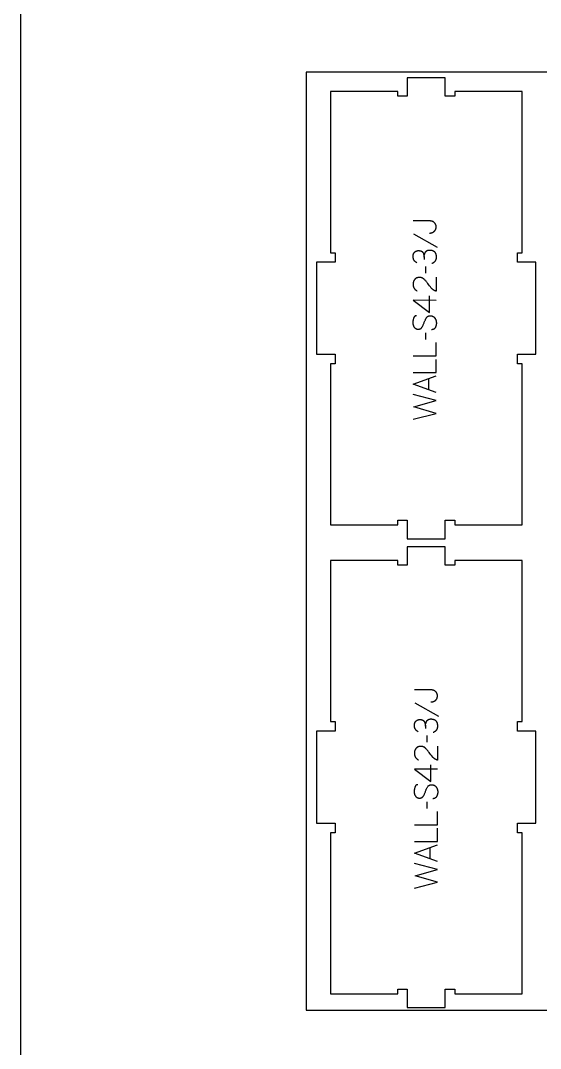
# Model space of a CAD drawing. Extents: x -13885 to -10701, y -19593 to -11999.
# Drawn here: x -13885 to -13208, y -15293 to -13956 of the extents above; entities that cross this region are included whole.
import ezdxf

# ---------------------------------------------------------------- set-up
doc = ezdxf.new("R2010")
doc.units = 0
for name, color, linetype in [('0_SHEET_SPRUCEPLY_2440X122', 1, 'CONTINUOUS'), ('1_ANYTOOL_1MMDEEP_LABELS_S', 2, 'CONTINUOUS'), ('4_ANYTOOL_CUTTHROUGH_OUTSI', 5, 'CONTINUOUS'), ('DONOTCUT', 18, 'CONTINUOUS')]:
    doc.layers.add(name, color=color, linetype=linetype)

msp = doc.modelspace()

# ---------------------------------------------------------------- linework, layer by layer
at = {"layer": '0_SHEET_SPRUCEPLY_2440X122'}
msp.add_lwpolyline([(-13513.1, -14023.3), (-13513.1, -15243.3), (-11073.1, -15243.3), (-11073.1, -14023.3)], close=True, dxfattribs=at)
at = {"layer": '1_ANYTOOL_1MMDEEP_LABELS_S'}
for points in [[(-13352.5, -14232.6), (-13352.3, -14232.6), (-13352.1, -14232.6), (-13351.9, -14232.6), (-13351.7, -14232.6), (-13351.5, -14232.6), (-13351.3, -14232.6), (-13351.1, -14232.5), (-13350.9, -14232.5), (-13350.7, -14232.5), (-13350.5, -14232.4), (-13350.3, -14232.4), (-13350.1, -14232.3), (-13349.9, -14232.3), (-13349.7, -14232.2), (-13349.5, -14232.2), (-13349.4, -14232.1), (-13349.2, -14232), (-13349, -14231.9), (-13348.8, -14231.9), (-13348.6, -14231.8), (-13348.4, -14231.7), (-13348.3, -14231.6), (-13348.1, -14231.5), (-13347.9, -14231.4), (-13347.7, -14231.3), (-13347.6, -14231.2), (-13347.4, -14231.1), (-13347.2, -14231), (-13347.1, -14230.8), (-13346.9, -14230.7), (-13346.7, -14230.6), (-13346.6, -14230.4), (-13346.4, -14230.3), (-13346.3, -14230.2), (-13346.1, -14230), (-13346, -14229.9), (-13345.8, -14229.7), (-13345.7, -14229.6), (-13345.6, -14229.4), (-13345.5, -14229.2), (-13345.3, -14229.1), (-13345.2, -14228.9), (-13345.1, -14228.8), (-13345, -14228.6), (-13344.9, -14228.4), (-13344.8, -14228.2), (-13344.7, -14228.1), (-13344.7, -14227.9), (-13344.6, -14227.7), (-13344.5, -14227.5), (-13344.4, -14227.3), (-13344.4, -14227.1), (-13344.3, -14226.9), (-13344.3, -14226.7), (-13344.2, -14226.5), (-13344.2, -14226.3), (-13344.1, -14226.1), (-13344.1, -14225.9), (-13344.1, -14225.7), (-13344.1, -14225.5), (-13344, -14225.3), (-13344, -14225.1), (-13344, -14224.9), (-13344, -14224.6), (-13344, -14224.4), (-13344, -14224.2), (-13344, -14224), (-13344.1, -14223.8), (-13344.1, -14223.6), (-13344.1, -14223.4), (-13344.1, -14223.2), (-13344.2, -14223), (-13344.2, -14222.8), (-13344.2, -14222.6), (-13344.3, -14222.4), (-13344.3, -14222.2), (-13344.4, -14222.1), (-13344.5, -14221.9), (-13344.5, -14221.7), (-13344.6, -14221.5), (-13344.7, -14221.4), (-13344.8, -14221.2), (-13344.8, -14221), (-13344.9, -14220.8), (-13345, -14220.7), (-13345.1, -14220.5), (-13345.2, -14220.4), (-13345.3, -14220.2), (-13345.5, -14220.1), (-13345.6, -14219.9), (-13345.7, -14219.8), (-13345.8, -14219.6), (-13346, -14219.5), (-13346.1, -14219.3), (-13346.2, -14219.2), (-13346.4, -14219.1), (-13346.5, -14218.9), (-13346.7, -14218.8), (-13346.8, -14218.7), (-13347, -14218.6), (-13347.1, -14218.4), (-13347.3, -14218.3), (-13347.5, -14218.2), (-13347.6, -14218.1), (-13347.8, -14218), (-13347.9, -14217.9), (-13348.1, -14217.8), (-13348.3, -14217.8), (-13348.5, -14217.7), (-13348.6, -14217.6), (-13348.8, -14217.5), (-13349, -14217.5), (-13349.2, -14217.4), (-13349.4, -14217.3), (-13349.5, -14217.3), (-13349.7, -14217.2), (-13349.9, -14217.2), (-13350.1, -14217.1), (-13350.3, -14217.1), (-13350.5, -14217.1), (-13350.7, -14217), (-13350.9, -14217), (-13351.1, -14217), (-13351.3, -14216.9), (-13351.5, -14216.9), (-13351.7, -14216.9), (-13351.9, -14216.9), (-13352.1, -14216.9), (-13374, -14216.9)], [(-13373.5, -14233.7), (-13342.8, -14250.9)], [(-13369.1, -14271.3), (-13369.4, -14271.1), (-13369.7, -14270.9), (-13370, -14270.8), (-13370.2, -14270.6), (-13370.5, -14270.4), (-13370.8, -14270.2), (-13371, -14270), (-13371.1, -14269.9), (-13371.2, -14269.8), (-13371.4, -14269.7), (-13371.5, -14269.6), (-13371.6, -14269.5), (-13371.7, -14269.4), (-13371.8, -14269.3), (-13371.9, -14269.2), (-13372, -14269.1), (-13372.1, -14268.9), (-13372.2, -14268.8), (-13372.3, -14268.7), (-13372.4, -14268.6), (-13372.5, -14268.5), (-13372.5, -14268.3), (-13372.6, -14268.2), (-13372.7, -14268.1), (-13372.8, -14268), (-13372.9, -14267.8), (-13372.9, -14267.7), (-13373, -14267.6), (-13373.1, -14267.4), (-13373.1, -14267.3), (-13373.2, -14267.2), (-13373.3, -14267), (-13373.3, -14266.9), (-13373.4, -14266.8), (-13373.4, -14266.6), (-13373.5, -14266.5), (-13373.5, -14266.3), (-13373.6, -14266.2), (-13373.6, -14266), (-13373.7, -14265.7), (-13373.8, -14265.4), (-13373.8, -14265.1), (-13373.9, -14264.8), (-13373.9, -14264.4), (-13374, -14264.1), (-13374, -14263.8), (-13374, -14263.4), (-13374, -14263.1), (-13374, -14262.9), (-13374, -14262.7), (-13374, -14262.4), (-13374, -14262.2), (-13374, -14262), (-13374, -14261.8), (-13373.9, -14261.7), (-13373.9, -14261.5), (-13373.9, -14261.3), (-13373.8, -14261.1), (-13373.8, -14260.9), (-13373.8, -14260.7), (-13373.7, -14260.5), (-13373.7, -14260.4), (-13373.6, -14260.2), (-13373.5, -14260), (-13373.5, -14259.8), (-13373.4, -14259.7), (-13373.4, -14259.5), (-13373.3, -14259.3), (-13373.2, -14259.2), (-13373.1, -14259), (-13373, -14258.9), (-13373, -14258.7), (-13372.9, -14258.6), (-13372.8, -14258.4), (-13372.7, -14258.3), (-13372.6, -14258.1), (-13372.5, -14258), (-13372.4, -14257.8), (-13372.2, -14257.7), (-13372.1, -14257.6), (-13372, -14257.4), (-13371.9, -14257.3), (-13371.8, -14257.2), (-13371.6, -14257.1), (-13371.5, -14257), (-13371.4, -14256.8), (-13371.2, -14256.7), (-13371.1, -14256.6), (-13370.9, -14256.5), (-13370.8, -14256.5), (-13370.6, -14256.4), (-13370.5, -14256.3), (-13370.3, -14256.2), (-13370.2, -14256.1), (-13370, -14256.1), (-13369.8, -14256), (-13369.7, -14255.9), (-13369.5, -14255.9), (-13369.3, -14255.8), (-13369.2, -14255.8), (-13369, -14255.7), (-13368.8, -14255.7), (-13368.6, -14255.6), (-13368.4, -14255.6), (-13368.2, -14255.6), (-13368, -14255.5), (-13367.8, -14255.5), (-13367.6, -14255.5), (-13367.4, -14255.5), (-13367.2, -14255.5), (-13367, -14255.5), (-13366.4, -14255.5), (-13366.1, -14255.5), (-13365.8, -14255.5), (-13365.5, -14255.6), (-13365.2, -14255.6), (-13365, -14255.6), (-13364.9, -14255.7), (-13364.7, -14255.7), (-13364.6, -14255.7), (-13364.5, -14255.7), (-13364.3, -14255.8), (-13364.2, -14255.8), (-13364.1, -14255.9), (-13363.9, -14255.9), (-13363.8, -14255.9), (-13363.7, -14256), (-13363.6, -14256), (-13363.5, -14256.1), (-13363.3, -14256.1), (-13363.2, -14256.2), (-13363.1, -14256.3), (-13363, -14256.3), (-13362.9, -14256.4), (-13362.8, -14256.4), (-13362.7, -14256.5), (-13362.6, -14256.6), (-13362.5, -14256.6), (-13362.4, -14256.8), (-13362.2, -14256.9), (-13362, -14257.1), (-13361.9, -14257.3), (-13361.8, -14257.3), (-13361.7, -14257.4), (-13361.6, -14257.5), (-13361.6, -14257.6), (-13361.5, -14257.7), (-13361.4, -14257.8), (-13361.4, -14257.9), (-13361.3, -14257.9), (-13361.2, -14258), (-13361.2, -14258.1), (-13361.1, -14258.2), (-13361, -14258.3), (-13361, -14258.4), (-13360.9, -14258.5), (-13360.9, -14258.6), (-13360.8, -14258.7), (-13360.8, -14258.8), (-13360.7, -14258.9), (-13360.7, -14259), (-13360.6, -14259.1), (-13360.6, -14259.2), (-13360.6, -14259.3), (-13360.5, -14259.5), (-13360.4, -14259.7), (-13360.3, -14259.9), (-13360.3, -14260.2), (-13360.2, -14260.4), (-13360.2, -14260.6), (-13360.1, -14260.8), (-13360.1, -14261.1), (-13360, -14261.3), (-13360, -14261.5), (-13359.9, -14261.8), (-13359.9, -14262), (-13359.9, -14262.2), (-13359.9, -14262.5), (-13359.9, -14262.7), (-13359.8, -14263), (-13359.8, -14263.2), (-13359.8, -14266.9)], [(-13359.8, -14264.1), (-13359.8, -14263.7), (-13359.7, -14263.3), (-13359.7, -14262.8), (-13359.6, -14262.4), (-13359.5, -14262), (-13359.5, -14261.6), (-13359.4, -14261.2), (-13359.3, -14260.8), (-13359.2, -14260.4), (-13359, -14260), (-13358.9, -14259.6), (-13358.7, -14259.2), (-13358.6, -14258.8), (-13358.4, -14258.4), (-13358.2, -14258), (-13358.1, -14257.7), (-13358, -14257.5), (-13357.8, -14257.3), (-13357.8, -14257.2), (-13357.7, -14257.1), (-13357.7, -14257.1), (-13357.6, -14257), (-13357.6, -14256.9), (-13357.5, -14256.8), (-13357.4, -14256.7), (-13357.4, -14256.7), (-13357.3, -14256.6), (-13357.2, -14256.5), (-13357.2, -14256.4), (-13357.1, -14256.4), (-13357, -14256.3), (-13357, -14256.2), (-13356.9, -14256.2), (-13356.8, -14256.1), (-13356.8, -14256.1), (-13356.7, -14256), (-13356.6, -14255.9), (-13356.5, -14255.9), (-13356.5, -14255.8), (-13356.4, -14255.8), (-13356.3, -14255.7), (-13356.2, -14255.7), (-13356.1, -14255.6), (-13356, -14255.6), (-13356, -14255.5), (-13355.9, -14255.5), (-13355.8, -14255.4), (-13355.7, -14255.4), (-13355.6, -14255.3), (-13355.5, -14255.3), (-13355.4, -14255.2), (-13355.3, -14255.2), (-13355.1, -14255.1), (-13354.9, -14255.1), (-13354.7, -14255), (-13354.5, -14255), (-13354.3, -14254.9), (-13354.1, -14254.9), (-13353.9, -14254.8), (-13353.7, -14254.8), (-13353.4, -14254.8), (-13353.2, -14254.7), (-13353, -14254.7), (-13352.7, -14254.7), (-13352.5, -14254.7), (-13352.2, -14254.7), (-13351.9, -14254.7), (-13351.6, -14254.7), (-13351.4, -14254.8), (-13351.1, -14254.8), (-13350.9, -14254.8), (-13350.6, -14254.8), (-13350.4, -14254.9), (-13350.1, -14254.9), (-13349.9, -14255), (-13349.7, -14255), (-13349.4, -14255.1), (-13349.2, -14255.1), (-13349, -14255.2), (-13348.8, -14255.3), (-13348.6, -14255.3), (-13348.4, -14255.4), (-13348.2, -14255.5), (-13348, -14255.6), (-13347.8, -14255.7), (-13347.6, -14255.8), (-13347.5, -14255.9), (-13347.3, -14256), (-13347.1, -14256.1), (-13347, -14256.2), (-13346.8, -14256.4), (-13346.7, -14256.5), (-13346.6, -14256.6), (-13346.5, -14256.6), (-13346.4, -14256.7), (-13346.4, -14256.8), (-13346.3, -14256.8), (-13346.2, -14256.9), (-13346.2, -14257), (-13346.1, -14257), (-13346, -14257.2), (-13345.9, -14257.4), (-13345.7, -14257.5), (-13345.6, -14257.7), (-13345.5, -14257.9), (-13345.4, -14258), (-13345.3, -14258.2), (-13345.2, -14258.4), (-13345.1, -14258.6), (-13345, -14258.7), (-13344.9, -14258.9), (-13344.9, -14259.1), (-13344.8, -14259.3), (-13344.7, -14259.5), (-13344.6, -14259.7), (-13344.6, -14259.9), (-13344.5, -14260.1), (-13344.4, -14260.4), (-13344.4, -14260.6), (-13344.3, -14260.8), (-13344.3, -14261), (-13344.2, -14261.2), (-13344.2, -14261.5), (-13344.2, -14261.7), (-13344.1, -14261.9), (-13344.1, -14262.4), (-13344, -14262.9), (-13344, -14263.4), (-13344, -14264), (-13344, -14264.4), (-13344, -14264.7), (-13344.1, -14265.1), (-13344.1, -14265.5), (-13344.2, -14265.8), (-13344.2, -14266), (-13344.2, -14266.1), (-13344.3, -14266.3), (-13344.3, -14266.5), (-13344.3, -14266.6), (-13344.4, -14266.8), (-13344.4, -14267), (-13344.5, -14267.1), (-13344.5, -14267.3), (-13344.6, -14267.4), (-13344.6, -14267.6), (-13344.7, -14267.8), (-13344.8, -14267.9), (-13344.8, -14268), (-13344.9, -14268.2), (-13345, -14268.3), (-13345, -14268.5), (-13345.1, -14268.6), (-13345.2, -14268.8), (-13345.3, -14268.9), (-13345.4, -14269), (-13345.4, -14269.2), (-13345.5, -14269.3), (-13345.6, -14269.4), (-13345.7, -14269.5), (-13345.8, -14269.7), (-13345.9, -14269.8), (-13346, -14269.9), (-13346.1, -14270), (-13346.2, -14270.1), (-13346.4, -14270.3), (-13346.5, -14270.4), (-13346.6, -14270.5), (-13346.7, -14270.6), (-13346.8, -14270.7), (-13347, -14270.8), (-13347.1, -14270.9), (-13347.2, -14271), (-13347.4, -14271.1), (-13347.5, -14271.2), (-13347.6, -14271.3), (-13347.8, -14271.4), (-13347.9, -14271.5), (-13348.1, -14271.6), (-13348.4, -14271.8), (-13348.7, -14271.9), (-13349, -14272.1), (-13349.4, -14272.2), (-13349.7, -14272.4)], [(-13357.9, -14276.2), (-13357.8, -14285)], [(-13344.1, -14289.9), (-13344.1, -14308.2), (-13344.6, -14308.1), (-13344.8, -14308), (-13345, -14307.9), (-13345.2, -14307.9), (-13345.4, -14307.8), (-13345.7, -14307.7), (-13345.9, -14307.6), (-13346.1, -14307.5), (-13346.3, -14307.4), (-13346.5, -14307.3), (-13346.7, -14307.2), (-13346.9, -14307), (-13347.1, -14306.9), (-13347.3, -14306.8), (-13347.5, -14306.7), (-13347.7, -14306.5), (-13347.9, -14306.4), (-13348, -14306.3), (-13348.2, -14306.1), (-13348.4, -14306), (-13348.6, -14305.9), (-13348.8, -14305.7), (-13348.9, -14305.5), (-13349.1, -14305.4), (-13349.3, -14305.2), (-13349.5, -14305.1), (-13349.6, -14304.9), (-13349.8, -14304.7), (-13349.9, -14304.6), (-13350.3, -14304.2), (-13351.5, -14302.7), (-13352.7, -14301.2), (-13353.8, -14299.7), (-13354.9, -14298.2), (-13355.5, -14297.4), (-13356.1, -14296.7), (-13356.7, -14296), (-13357.2, -14295.3), (-13357.8, -14294.6), (-13358.4, -14294), (-13359, -14293.4), (-13359.7, -14292.8), (-13359.8, -14292.6), (-13360, -14292.5), (-13360.1, -14292.4), (-13360.3, -14292.2), (-13360.5, -14292.1), (-13360.6, -14292), (-13360.8, -14291.9), (-13361, -14291.7), (-13361.1, -14291.6), (-13361.3, -14291.5), (-13361.5, -14291.4), (-13361.7, -14291.3), (-13361.9, -14291.2), (-13362.1, -14291.2), (-13362.2, -14291.1), (-13362.4, -14291), (-13362.6, -14290.9), (-13362.8, -14290.9), (-13363, -14290.8), (-13363.2, -14290.7), (-13363.4, -14290.7), (-13363.6, -14290.6), (-13363.8, -14290.6), (-13364, -14290.6), (-13364.2, -14290.5), (-13364.5, -14290.5), (-13364.7, -14290.5), (-13364.9, -14290.5), (-13365.1, -14290.4), (-13365.3, -14290.4), (-13365.6, -14290.4), (-13365.8, -14290.4), (-13366, -14290.4), (-13366.3, -14290.4), (-13366.5, -14290.4), (-13366.8, -14290.5), (-13367, -14290.5), (-13367.2, -14290.5), (-13367.5, -14290.5), (-13367.7, -14290.6), (-13367.9, -14290.6), (-13368.1, -14290.7), (-13368.3, -14290.7), (-13368.5, -14290.8), (-13368.7, -14290.8), (-13368.9, -14290.9), (-13369.1, -14291), (-13369.3, -14291), (-13369.5, -14291.1), (-13369.7, -14291.2), (-13369.9, -14291.3), (-13370.1, -14291.4), (-13370.2, -14291.5), (-13370.4, -14291.6), (-13370.6, -14291.7), (-13370.7, -14291.8), (-13370.9, -14292), (-13371.1, -14292.1), (-13371.2, -14292.2), (-13371.4, -14292.4), (-13371.5, -14292.5), (-13371.6, -14292.6), (-13371.8, -14292.8), (-13371.9, -14292.9), (-13372, -14293.1), (-13372.2, -14293.3), (-13372.3, -14293.4), (-13372.4, -14293.6), (-13372.5, -14293.8), (-13372.6, -14293.9), (-13372.7, -14294.1), (-13372.8, -14294.3), (-13372.9, -14294.5), (-13373, -14294.7), (-13373.1, -14294.8), (-13373.2, -14295), (-13373.3, -14295.2), (-13373.4, -14295.4), (-13373.4, -14295.6), (-13373.5, -14295.8), (-13373.6, -14296), (-13373.6, -14296.2), (-13373.7, -14296.4), (-13373.7, -14296.6), (-13373.8, -14296.8), (-13373.8, -14297), (-13373.9, -14297.3), (-13373.9, -14297.5), (-13373.9, -14297.7), (-13373.9, -14297.9), (-13374, -14298.2), (-13374, -14298.4), (-13374, -14298.6), (-13374, -14298.9), (-13374, -14299.3), (-13374, -14299.7), (-13374, -14300.1), (-13374, -14300.4), (-13373.9, -14300.8), (-13373.9, -14301.1), (-13373.8, -14301.4), (-13373.8, -14301.8), (-13373.7, -14302.1), (-13373.6, -14302.4), (-13373.6, -14302.5), (-13373.5, -14302.7), (-13373.5, -14302.9), (-13373.4, -14303), (-13373.4, -14303.1), (-13373.3, -14303.3), (-13373.2, -14303.4), (-13373.2, -14303.6), (-13373.1, -14303.7), (-13373, -14303.9), (-13373, -14304), (-13372.9, -14304.1), (-13372.8, -14304.3), (-13372.7, -14304.4), (-13372.7, -14304.5), (-13372.6, -14304.7), (-13372.5, -14304.8), (-13372.4, -14304.9), (-13372.3, -14305.1), (-13372.2, -14305.2), (-13372.1, -14305.3), (-13372, -14305.4), (-13371.9, -14305.5), (-13371.8, -14305.7), (-13371.7, -14305.8), (-13371.6, -14305.9), (-13371.5, -14306), (-13371.4, -14306.1), (-13371.3, -14306.2), (-13371.1, -14306.3), (-13371, -14306.4), (-13370.9, -14306.5), (-13370.6, -14306.7), (-13370.4, -14306.9), (-13370.1, -14307.1), (-13369.8, -14307.3), (-13369.5, -14307.5), (-13369.2, -14307.7), (-13368.9, -14307.8)], [(-13352.7, -14336.1), (-13352.7, -14314.4)], [(-13344, -14320.2), (-13374.1, -14320.1), (-13352.7, -14336.1)], [(-13369.4, -14340.2), (-13369.6, -14340.2), (-13369.7, -14340.2), (-13369.8, -14340.2), (-13369.9, -14340.2), (-13370, -14340.2), (-13370.1, -14340.2), (-13370.2, -14340.2), (-13370.2, -14340.2), (-13370.3, -14340.3), (-13370.4, -14340.3), (-13370.5, -14340.3), (-13370.6, -14340.3), (-13370.7, -14340.3), (-13370.7, -14340.4), (-13370.8, -14340.4), (-13370.9, -14340.4), (-13371, -14340.4), (-13371.1, -14340.5), (-13371.1, -14340.5), (-13371.2, -14340.5), (-13371.3, -14340.6), (-13371.3, -14340.6), (-13371.4, -14340.6), (-13371.5, -14340.7), (-13371.6, -14340.7), (-13371.6, -14340.8), (-13371.7, -14340.8), (-13371.8, -14340.8), (-13371.8, -14340.9), (-13371.9, -14340.9), (-13371.9, -14341), (-13372, -14341), (-13372.1, -14341.1), (-13372.1, -14341.2), (-13372.2, -14341.2), (-13372.2, -14341.3), (-13372.3, -14341.3), (-13372.4, -14341.4), (-13372.4, -14341.5), (-13372.5, -14341.5), (-13372.5, -14341.6), (-13372.6, -14341.7), (-13372.6, -14341.7), (-13372.7, -14341.8), (-13372.7, -14341.9), (-13372.8, -14341.9), (-13372.8, -14342), (-13372.9, -14342.1), (-13372.9, -14342.2), (-13372.9, -14342.3), (-13373, -14342.3), (-13373.1, -14342.5), (-13373.1, -14342.7), (-13373.2, -14342.9), (-13373.3, -14343.1), (-13373.4, -14343.3), (-13373.4, -14343.5), (-13373.6, -14344.3), (-13373.8, -14345.1), (-13374, -14345.8), (-13374.1, -14346.6), (-13374.2, -14347), (-13374.2, -14347.4), (-13374.3, -14347.7), (-13374.3, -14348.1), (-13374.3, -14348.5), (-13374.3, -14348.8), (-13374.4, -14349.2), (-13374.4, -14349.6), (-13374.4, -14349.8), (-13374.4, -14349.9), (-13374.3, -14350.1), (-13374.3, -14350.3), (-13374.3, -14350.5), (-13374.3, -14350.7), (-13374.3, -14350.9), (-13374.2, -14351.1), (-13374.2, -14351.3), (-13374.2, -14351.5), (-13374.1, -14351.6), (-13374.1, -14351.8), (-13374.1, -14352), (-13374, -14352.2), (-13374, -14352.4), (-13373.9, -14352.5), (-13373.8, -14352.7), (-13373.8, -14352.9), (-13373.7, -14353), (-13373.6, -14353.2), (-13373.6, -14353.4), (-13373.5, -14353.6), (-13373.4, -14353.7), (-13373.3, -14353.9), (-13373.2, -14354.1), (-13373.2, -14354.2), (-13373.1, -14354.4), (-13373, -14354.5), (-13372.9, -14354.7), (-13372.8, -14354.9), (-13372.7, -14355), (-13372.5, -14355.2), (-13372.4, -14355.3), (-13372.3, -14355.5), (-13372.2, -14355.6), (-13372.1, -14355.8), (-13371.9, -14355.9), (-13371.8, -14356), (-13371.7, -14356.1), (-13371.5, -14356.3), (-13371.4, -14356.4), (-13371.2, -14356.5), (-13371.1, -14356.6), (-13371, -14356.7), (-13370.8, -14356.8), (-13370.6, -14356.9), (-13370.5, -14357), (-13370.3, -14357), (-13370.2, -14357.1), (-13370, -14357.2), (-13369.8, -14357.2), (-13369.7, -14357.3), (-13369.5, -14357.4), (-13369.3, -14357.4), (-13369.1, -14357.5), (-13368.9, -14357.5), (-13368.7, -14357.5), (-13368.5, -14357.6), (-13368.4, -14357.6), (-13368.2, -14357.6), (-13368, -14357.6), (-13367.7, -14357.6), (-13367.5, -14357.7), (-13367.3, -14357.7), (-13367.1, -14357.7), (-13366.9, -14357.6), (-13366.7, -14357.6), (-13366.5, -14357.6), (-13366.3, -14357.6), (-13366.1, -14357.6), (-13365.9, -14357.5), (-13365.7, -14357.5), (-13365.5, -14357.4), (-13365.3, -14357.4), (-13365.2, -14357.3), (-13365, -14357.3), (-13364.9, -14357.2), (-13364.8, -14357.2), (-13364.7, -14357.2), (-13364.7, -14357.1), (-13364.6, -14357.1), (-13364.5, -14357), (-13364.4, -14357), (-13364.3, -14357), (-13364.3, -14356.9), (-13364.2, -14356.9), (-13364.1, -14356.8), (-13364, -14356.8), (-13363.9, -14356.7), (-13363.9, -14356.7), (-13363.8, -14356.6), (-13363.7, -14356.6), (-13363.7, -14356.5), (-13363.6, -14356.4), (-13363.5, -14356.4), (-13363.4, -14356.3), (-13363.4, -14356.3), (-13363.3, -14356.2), (-13363.2, -14356.1), (-13363.2, -14356.1), (-13363.1, -14355.9), (-13362.9, -14355.8), (-13362.8, -14355.6), (-13362.7, -14355.5), (-13362.6, -14355.3), (-13362.5, -14355.2), (-13362.4, -14355), (-13362.3, -14354.8), (-13361.9, -14354.1), (-13361.5, -14353.4), (-13361.1, -14352.6), (-13360.8, -14351.9), (-13360.4, -14351.1), (-13360.1, -14350.3), (-13359.8, -14349.5), (-13359.5, -14348.7), (-13359.2, -14347.8), (-13358.8, -14347), (-13358.5, -14346.2), (-13358.1, -14345.5), (-13357.7, -14344.7), (-13357.4, -14344), (-13357, -14343.3), (-13356.5, -14342.6), (-13356.4, -14342.5), (-13356.3, -14342.3), (-13356.2, -14342.1), (-13356.1, -14342.1), (-13356.1, -14342), (-13356, -14341.9), (-13355.9, -14341.8), (-13355.9, -14341.8), (-13355.8, -14341.7), (-13355.8, -14341.6), (-13355.7, -14341.6), (-13355.6, -14341.5), (-13355.5, -14341.5), (-13355.5, -14341.4), (-13355.4, -14341.3), (-13355.3, -14341.3), (-13355.3, -14341.2), (-13355.2, -14341.2), (-13355.1, -14341.1), (-13355, -14341.1), (-13355, -14341), (-13354.9, -14341), (-13354.8, -14340.9), (-13354.7, -14340.9), (-13354.6, -14340.8), (-13354.6, -14340.8), (-13354.5, -14340.7), (-13354.4, -14340.7), (-13354.3, -14340.7), (-13354.2, -14340.6), (-13354.1, -14340.6), (-13354.1, -14340.6), (-13354, -14340.5), (-13353.9, -14340.5), (-13353.8, -14340.5), (-13353.7, -14340.4), (-13353.6, -14340.4), (-13353.4, -14340.4), (-13353.2, -14340.3), (-13353, -14340.3), (-13352.8, -14340.3), (-13352.6, -14340.2), (-13352.4, -14340.2), (-13352.2, -14340.2), (-13352, -14340.2), (-13351.8, -14340.2), (-13351.5, -14340.2), (-13351.3, -14340.2), (-13351.1, -14340.2), (-13350.9, -14340.2), (-13350.6, -14340.3), (-13350.4, -14340.3), (-13350.2, -14340.3), (-13350, -14340.4), (-13349.8, -14340.4), (-13349.5, -14340.5), (-13349.3, -14340.5), (-13349.1, -14340.6), (-13348.9, -14340.7), (-13348.7, -14340.7), (-13348.6, -14340.8), (-13348.4, -14340.9), (-13348.2, -14341), (-13348, -14341.1), (-13347.8, -14341.2), (-13347.7, -14341.3), (-13347.5, -14341.4), (-13347.3, -14341.5), (-13347.2, -14341.6), (-13347, -14341.7), (-13346.9, -14341.8), (-13346.7, -14342), (-13346.6, -14342.1), (-13346.4, -14342.3), (-13346.3, -14342.4), (-13346.2, -14342.6), (-13346, -14342.7), (-13345.9, -14342.9), (-13345.8, -14343), (-13345.7, -14343.2), (-13345.5, -14343.4), (-13345.3, -14343.7), (-13345.1, -14344.1), (-13344.9, -14344.5), (-13344.7, -14344.9), (-13344.6, -14345.2), (-13344.4, -14345.6), (-13344.4, -14345.8), (-13344.3, -14346), (-13344.2, -14346.2), (-13344.2, -14346.4), (-13344.1, -14346.6), (-13344.1, -14346.8), (-13344, -14347), (-13344, -14347.2), (-13343.9, -14347.4), (-13343.9, -14347.5), (-13343.8, -14347.7), (-13343.8, -14347.9), (-13343.8, -14348.1), (-13343.8, -14348.4), (-13343.7, -14348.8), (-13343.7, -14349.2), (-13343.7, -14349.6), (-13343.7, -14350), (-13343.7, -14350.4), (-13343.7, -14350.8), (-13343.8, -14351.2), (-13343.8, -14351.6), (-13343.9, -14352), (-13343.9, -14352.4), (-13344, -14352.8), (-13344.1, -14353.1), (-13344.3, -14353.5), (-13344.4, -14353.9), (-13344.5, -14354.2), (-13344.7, -14354.6), (-13344.8, -14354.9), (-13345, -14355.3), (-13345.2, -14355.6), (-13345.3, -14355.8), (-13345.4, -14356), (-13345.5, -14356.1), (-13345.6, -14356.3), (-13345.7, -14356.4), (-13345.9, -14356.6), (-13346, -14356.7), (-13346.1, -14356.8), (-13346.2, -14357), (-13346.4, -14357.1), (-13346.5, -14357.2), (-13346.6, -14357.3), (-13346.7, -14357.4), (-13346.8, -14357.4), (-13346.8, -14357.5), (-13346.9, -14357.5), (-13347, -14357.6), (-13347, -14357.6), (-13347.1, -14357.7), (-13347.2, -14357.7), (-13347.3, -14357.7), (-13347.3, -14357.8), (-13347.4, -14357.8), (-13347.5, -14357.9), (-13347.6, -14357.9), (-13347.6, -14357.9), (-13347.7, -14358), (-13347.8, -14358), (-13347.9, -14358), (-13347.9, -14358.1), (-13348, -14358.1), (-13348.1, -14358.1), (-13348.3, -14358.2), (-13348.4, -14358.2), (-13348.6, -14358.3), (-13348.8, -14358.3), (-13349, -14358.3), (-13349.1, -14358.3), (-13349.3, -14358.4), (-13349.5, -14358.4), (-13349.7, -14358.4), (-13349.9, -14358.4)], [(-13357.9, -14362.4), (-13357.8, -14371.2)], [(-13374, -14392.2), (-13344, -14392.2), (-13344, -14375.1)], [(-13374, -14414), (-13344, -14414), (-13344, -14396.9)], [(-13344, -14440.2), (-13374, -14429.3), (-13344, -14418.3)], [(-13353.6, -14436.7), (-13353.6, -14421.8)], [(-13374, -14474.9), (-13344, -14467.2), (-13373.1, -14458.8), (-13344, -14450.3), (-13374, -14442.8)], [(-13350.8, -14842.6), (-13350.6, -14842.6), (-13350.4, -14842.6), (-13350.2, -14842.6), (-13350, -14842.6), (-13349.8, -14842.6), (-13349.6, -14842.6), (-13349.4, -14842.5), (-13349.2, -14842.5), (-13349, -14842.5), (-13348.8, -14842.4), (-13348.6, -14842.4), (-13348.4, -14842.3), (-13348.2, -14842.3), (-13348, -14842.2), (-13347.8, -14842.2), (-13347.6, -14842.1), (-13347.5, -14842), (-13347.3, -14841.9), (-13347.1, -14841.9), (-13346.9, -14841.8), (-13346.7, -14841.7), (-13346.6, -14841.6), (-13346.4, -14841.5), (-13346.2, -14841.4), (-13346, -14841.3), (-13345.9, -14841.2), (-13345.7, -14841.1), (-13345.5, -14841), (-13345.4, -14840.8), (-13345.2, -14840.7), (-13345, -14840.6), (-13344.9, -14840.4), (-13344.7, -14840.3), (-13344.6, -14840.2), (-13344.4, -14840), (-13344.3, -14839.9), (-13344.1, -14839.7), (-13344, -14839.6), (-13343.9, -14839.4), (-13343.7, -14839.2), (-13343.6, -14839.1), (-13343.5, -14838.9), (-13343.4, -14838.8), (-13343.3, -14838.6), (-13343.2, -14838.4), (-13343.1, -14838.2), (-13343, -14838.1), (-13342.9, -14837.9), (-13342.9, -14837.7), (-13342.8, -14837.5), (-13342.7, -14837.3), (-13342.7, -14837.1), (-13342.6, -14836.9), (-13342.6, -14836.7), (-13342.5, -14836.5), (-13342.5, -14836.3), (-13342.4, -14836.1), (-13342.4, -14835.9), (-13342.4, -14835.7), (-13342.3, -14835.5), (-13342.3, -14835.3), (-13342.3, -14835.1), (-13342.3, -14834.9), (-13342.3, -14834.6), (-13342.3, -14834.4), (-13342.3, -14834.2), (-13342.3, -14834), (-13342.3, -14833.8), (-13342.4, -14833.6), (-13342.4, -14833.4), (-13342.4, -14833.2), (-13342.4, -14833), (-13342.5, -14832.8), (-13342.5, -14832.6), (-13342.6, -14832.4), (-13342.6, -14832.2), (-13342.7, -14832.1), (-13342.8, -14831.9), (-13342.8, -14831.7), (-13342.9, -14831.5), (-13343, -14831.4), (-13343, -14831.2), (-13343.1, -14831), (-13343.2, -14830.8), (-13343.3, -14830.7), (-13343.4, -14830.5), (-13343.5, -14830.4), (-13343.6, -14830.2), (-13343.7, -14830.1), (-13343.9, -14829.9), (-13344, -14829.8), (-13344.1, -14829.6), (-13344.2, -14829.5), (-13344.4, -14829.3), (-13344.5, -14829.2), (-13344.7, -14829.1), (-13344.8, -14828.9), (-13345, -14828.8), (-13345.1, -14828.7), (-13345.3, -14828.6), (-13345.4, -14828.4), (-13345.6, -14828.3), (-13345.7, -14828.2), (-13345.9, -14828.1), (-13346.1, -14828), (-13346.2, -14827.9), (-13346.4, -14827.8), (-13346.6, -14827.8), (-13346.7, -14827.7), (-13346.9, -14827.6), (-13347.1, -14827.5), (-13347.3, -14827.5), (-13347.5, -14827.4), (-13347.6, -14827.3), (-13347.8, -14827.3), (-13348, -14827.2), (-13348.2, -14827.2), (-13348.4, -14827.1), (-13348.6, -14827.1), (-13348.8, -14827.1), (-13349, -14827), (-13349.2, -14827), (-13349.4, -14827), (-13349.6, -14826.9), (-13349.8, -14826.9), (-13350, -14826.9), (-13350.2, -14826.9), (-13350.4, -14826.9), (-13372.3, -14826.9)], [(-13371.8, -14843.7), (-13341.1, -14860.9)], [(-13367.4, -14881.3), (-13367.7, -14881.1), (-13368, -14880.9), (-13368.3, -14880.8), (-13368.5, -14880.6), (-13368.8, -14880.4), (-13369, -14880.2), (-13369.3, -14880), (-13369.4, -14879.9), (-13369.5, -14879.8), (-13369.6, -14879.7), (-13369.8, -14879.6), (-13369.9, -14879.5), (-13370, -14879.4), (-13370.1, -14879.3), (-13370.2, -14879.2), (-13370.3, -14879.1), (-13370.4, -14878.9), (-13370.5, -14878.8), (-13370.6, -14878.7), (-13370.7, -14878.6), (-13370.7, -14878.5), (-13370.8, -14878.3), (-13370.9, -14878.2), (-13371, -14878.1), (-13371.1, -14878), (-13371.1, -14877.8), (-13371.2, -14877.7), (-13371.3, -14877.6), (-13371.4, -14877.4), (-13371.4, -14877.3), (-13371.5, -14877.2), (-13371.6, -14877), (-13371.6, -14876.9), (-13371.7, -14876.8), (-13371.7, -14876.6), (-13371.8, -14876.5), (-13371.8, -14876.3), (-13371.9, -14876.2), (-13371.9, -14876), (-13372, -14875.7), (-13372.1, -14875.4), (-13372.1, -14875.1), (-13372.2, -14874.8), (-13372.2, -14874.4), (-13372.3, -14874.1), (-13372.3, -14873.8), (-13372.3, -14873.4), (-13372.3, -14873.1), (-13372.3, -14872.9), (-13372.3, -14872.7), (-13372.3, -14872.4), (-13372.3, -14872.2), (-13372.3, -14872), (-13372.2, -14871.8), (-13372.2, -14871.7), (-13372.2, -14871.5), (-13372.2, -14871.3), (-13372.1, -14871.1), (-13372.1, -14870.9), (-13372, -14870.7), (-13372, -14870.5), (-13371.9, -14870.4), (-13371.9, -14870.2), (-13371.8, -14870), (-13371.8, -14869.8), (-13371.7, -14869.7), (-13371.6, -14869.5), (-13371.6, -14869.3), (-13371.5, -14869.2), (-13371.4, -14869), (-13371.3, -14868.9), (-13371.2, -14868.7), (-13371.2, -14868.6), (-13371.1, -14868.4), (-13371, -14868.3), (-13370.9, -14868.1), (-13370.8, -14868), (-13370.6, -14867.8), (-13370.5, -14867.7), (-13370.4, -14867.6), (-13370.3, -14867.4), (-13370.2, -14867.3), (-13370, -14867.2), (-13369.9, -14867.1), (-13369.8, -14867), (-13369.7, -14866.8), (-13369.5, -14866.7), (-13369.4, -14866.6), (-13369.2, -14866.5), (-13369.1, -14866.5), (-13368.9, -14866.4), (-13368.8, -14866.3), (-13368.6, -14866.2), (-13368.5, -14866.1), (-13368.3, -14866.1), (-13368.1, -14866), (-13368, -14865.9), (-13367.8, -14865.9), (-13367.6, -14865.8), (-13367.4, -14865.8), (-13367.3, -14865.7), (-13367.1, -14865.7), (-13366.9, -14865.6), (-13366.7, -14865.6), (-13366.5, -14865.6), (-13366.3, -14865.5), (-13366.1, -14865.5), (-13365.9, -14865.5), (-13365.7, -14865.5), (-13365.5, -14865.5), (-13365.3, -14865.5), (-13364.7, -14865.5), (-13364.4, -14865.5), (-13364.1, -14865.5), (-13363.7, -14865.6), (-13363.4, -14865.6), (-13363.3, -14865.6), (-13363.2, -14865.7), (-13363, -14865.7), (-13362.9, -14865.7), (-13362.7, -14865.7), (-13362.6, -14865.8), (-13362.5, -14865.8), (-13362.3, -14865.9), (-13362.2, -14865.9), (-13362.1, -14865.9), (-13362, -14866), (-13361.9, -14866), (-13361.7, -14866.1), (-13361.6, -14866.1), (-13361.5, -14866.2), (-13361.4, -14866.3), (-13361.3, -14866.3), (-13361.2, -14866.4), (-13361.1, -14866.4), (-13361, -14866.5), (-13360.9, -14866.6), (-13360.8, -14866.6), (-13360.6, -14866.8), (-13360.5, -14866.9), (-13360.3, -14867.1), (-13360.1, -14867.3), (-13360.1, -14867.3), (-13360, -14867.4), (-13359.9, -14867.5), (-13359.8, -14867.6), (-13359.8, -14867.7), (-13359.7, -14867.8), (-13359.6, -14867.9), (-13359.6, -14867.9), (-13359.5, -14868), (-13359.4, -14868.1), (-13359.4, -14868.2), (-13359.3, -14868.3), (-13359.3, -14868.4), (-13359.2, -14868.5), (-13359.2, -14868.6), (-13359.1, -14868.7), (-13359.1, -14868.8), (-13359, -14868.9), (-13359, -14869), (-13358.9, -14869.1), (-13358.9, -14869.2), (-13358.8, -14869.3), (-13358.8, -14869.5), (-13358.7, -14869.7), (-13358.6, -14869.9), (-13358.6, -14870.2), (-13358.5, -14870.4), (-13358.4, -14870.6), (-13358.4, -14870.8), (-13358.3, -14871.1), (-13358.3, -14871.3), (-13358.3, -14871.5), (-13358.2, -14871.8), (-13358.2, -14872), (-13358.2, -14872.2), (-13358.2, -14872.5), (-13358.1, -14872.7), (-13358.1, -14873), (-13358.1, -14873.2), (-13358.1, -14876.9)], [(-13358.1, -14874.1), (-13358, -14873.7), (-13358, -14873.3), (-13358, -14872.8), (-13357.9, -14872.4), (-13357.8, -14872), (-13357.7, -14871.6), (-13357.7, -14871.2), (-13357.6, -14870.8), (-13357.4, -14870.4), (-13357.3, -14870), (-13357.2, -14869.6), (-13357, -14869.2), (-13356.9, -14868.8), (-13356.7, -14868.4), (-13356.5, -14868), (-13356.3, -14867.7), (-13356.2, -14867.5), (-13356.1, -14867.3), (-13356.1, -14867.2), (-13356, -14867.1), (-13356, -14867.1), (-13355.9, -14867), (-13355.8, -14866.9), (-13355.8, -14866.8), (-13355.7, -14866.7), (-13355.7, -14866.7), (-13355.6, -14866.6), (-13355.5, -14866.5), (-13355.5, -14866.4), (-13355.4, -14866.4), (-13355.3, -14866.3), (-13355.3, -14866.2), (-13355.2, -14866.2), (-13355.1, -14866.1), (-13355, -14866.1), (-13355, -14866), (-13354.9, -14865.9), (-13354.8, -14865.9), (-13354.7, -14865.8), (-13354.7, -14865.8), (-13354.6, -14865.7), (-13354.5, -14865.7), (-13354.4, -14865.6), (-13354.3, -14865.6), (-13354.2, -14865.5), (-13354.2, -14865.5), (-13354.1, -14865.4), (-13354, -14865.4), (-13353.9, -14865.3), (-13353.8, -14865.3), (-13353.7, -14865.2), (-13353.6, -14865.2), (-13353.4, -14865.1), (-13353.2, -14865.1), (-13353, -14865), (-13352.8, -14865), (-13352.6, -14864.9), (-13352.4, -14864.9), (-13352.2, -14864.8), (-13351.9, -14864.8), (-13351.7, -14864.8), (-13351.5, -14864.7), (-13351.2, -14864.7), (-13351, -14864.7), (-13350.7, -14864.7), (-13350.5, -14864.7), (-13350.2, -14864.7), (-13349.9, -14864.7), (-13349.7, -14864.8), (-13349.4, -14864.8), (-13349.1, -14864.8), (-13348.9, -14864.8), (-13348.7, -14864.9), (-13348.4, -14864.9), (-13348.2, -14865), (-13348, -14865), (-13347.7, -14865.1), (-13347.5, -14865.1), (-13347.3, -14865.2), (-13347.1, -14865.3), (-13346.9, -14865.3), (-13346.7, -14865.4), (-13346.5, -14865.5), (-13346.3, -14865.6), (-13346.1, -14865.7), (-13345.9, -14865.8), (-13345.8, -14865.9), (-13345.6, -14866), (-13345.4, -14866.1), (-13345.3, -14866.2), (-13345.1, -14866.4), (-13345, -14866.5), (-13344.9, -14866.6), (-13344.8, -14866.6), (-13344.7, -14866.7), (-13344.7, -14866.8), (-13344.6, -14866.8), (-13344.5, -14866.9), (-13344.5, -14867), (-13344.4, -14867), (-13344.3, -14867.2), (-13344.2, -14867.4), (-13344, -14867.5), (-13343.9, -14867.7), (-13343.8, -14867.9), (-13343.7, -14868), (-13343.6, -14868.2), (-13343.5, -14868.4), (-13343.4, -14868.6), (-13343.3, -14868.7), (-13343.2, -14868.9), (-13343.2, -14869.1), (-13343.1, -14869.3), (-13343, -14869.5), (-13342.9, -14869.7), (-13342.9, -14869.9), (-13342.8, -14870.1), (-13342.7, -14870.4), (-13342.7, -14870.6), (-13342.6, -14870.8), (-13342.6, -14871), (-13342.5, -14871.2), (-13342.5, -14871.5), (-13342.5, -14871.7), (-13342.4, -14871.9), (-13342.4, -14872.4), (-13342.3, -14872.9), (-13342.3, -14873.4), (-13342.3, -14874), (-13342.3, -14874.4), (-13342.3, -14874.7), (-13342.4, -14875.1), (-13342.4, -14875.5), (-13342.4, -14875.8), (-13342.5, -14876), (-13342.5, -14876.1), (-13342.5, -14876.3), (-13342.6, -14876.5), (-13342.6, -14876.6), (-13342.7, -14876.8), (-13342.7, -14877), (-13342.8, -14877.1), (-13342.8, -14877.3), (-13342.9, -14877.4), (-13342.9, -14877.6), (-13343, -14877.8), (-13343, -14877.9), (-13343.1, -14878), (-13343.2, -14878.2), (-13343.2, -14878.3), (-13343.3, -14878.5), (-13343.4, -14878.6), (-13343.5, -14878.8), (-13343.6, -14878.9), (-13343.6, -14879), (-13343.7, -14879.2), (-13343.8, -14879.3), (-13343.9, -14879.4), (-13344, -14879.5), (-13344.1, -14879.7), (-13344.2, -14879.8), (-13344.3, -14879.9), (-13344.4, -14880), (-13344.5, -14880.1), (-13344.6, -14880.3), (-13344.8, -14880.4), (-13344.9, -14880.5), (-13345, -14880.6), (-13345.1, -14880.7), (-13345.2, -14880.8), (-13345.4, -14880.9), (-13345.5, -14881), (-13345.6, -14881.1), (-13345.8, -14881.2), (-13345.9, -14881.3), (-13346.1, -14881.4), (-13346.2, -14881.5), (-13346.4, -14881.6), (-13346.7, -14881.8), (-13347, -14881.9), (-13347.3, -14882.1), (-13347.7, -14882.2), (-13348, -14882.4)], [(-13356.2, -14886.2), (-13356.1, -14895)], [(-13342.3, -14899.9), (-13342.4, -14918.2), (-13342.8, -14918.1), (-13343.1, -14918), (-13343.3, -14917.9), (-13343.5, -14917.9), (-13343.7, -14917.8), (-13343.9, -14917.7), (-13344.2, -14917.6), (-13344.4, -14917.5), (-13344.6, -14917.4), (-13344.8, -14917.3), (-13345, -14917.2), (-13345.2, -14917), (-13345.4, -14916.9), (-13345.6, -14916.8), (-13345.8, -14916.7), (-13346, -14916.5), (-13346.1, -14916.4), (-13346.3, -14916.3), (-13346.5, -14916.1), (-13346.7, -14916), (-13346.9, -14915.9), (-13347.1, -14915.7), (-13347.2, -14915.5), (-13347.4, -14915.4), (-13347.6, -14915.2), (-13347.7, -14915.1), (-13347.9, -14914.9), (-13348.1, -14914.7), (-13348.2, -14914.6), (-13348.5, -14914.2), (-13349.8, -14912.7), (-13350.9, -14911.2), (-13352.1, -14909.7), (-13353.2, -14908.2), (-13353.8, -14907.4), (-13354.4, -14906.7), (-13354.9, -14906), (-13355.5, -14905.3), (-13356.1, -14904.6), (-13356.7, -14904), (-13357.3, -14903.4), (-13357.9, -14902.8), (-13358.1, -14902.6), (-13358.3, -14902.5), (-13358.4, -14902.4), (-13358.6, -14902.2), (-13358.8, -14902.1), (-13358.9, -14902), (-13359.1, -14901.9), (-13359.3, -14901.7), (-13359.4, -14901.6), (-13359.6, -14901.5), (-13359.8, -14901.4), (-13360, -14901.3), (-13360.2, -14901.2), (-13360.3, -14901.2), (-13360.5, -14901.1), (-13360.7, -14901), (-13360.9, -14900.9), (-13361.1, -14900.9), (-13361.3, -14900.8), (-13361.5, -14900.7), (-13361.7, -14900.7), (-13361.9, -14900.6), (-13362.1, -14900.6), (-13362.3, -14900.6), (-13362.5, -14900.5), (-13362.7, -14900.5), (-13363, -14900.5), (-13363.2, -14900.5), (-13363.4, -14900.4), (-13363.6, -14900.4), (-13363.8, -14900.4), (-13364.1, -14900.4), (-13364.3, -14900.4), (-13364.6, -14900.4), (-13364.8, -14900.4), (-13365.1, -14900.5), (-13365.3, -14900.5), (-13365.5, -14900.5), (-13365.7, -14900.5), (-13366, -14900.6), (-13366.2, -14900.6), (-13366.4, -14900.7), (-13366.6, -14900.7), (-13366.8, -14900.8), (-13367, -14900.8), (-13367.2, -14900.9), (-13367.4, -14901), (-13367.6, -14901), (-13367.8, -14901.1), (-13368, -14901.2), (-13368.2, -14901.3), (-13368.4, -14901.4), (-13368.5, -14901.5), (-13368.7, -14901.6), (-13368.9, -14901.7), (-13369, -14901.8), (-13369.2, -14902), (-13369.3, -14902.1), (-13369.5, -14902.2), (-13369.6, -14902.4), (-13369.8, -14902.5), (-13369.9, -14902.6), (-13370.1, -14902.8), (-13370.2, -14902.9), (-13370.3, -14903.1), (-13370.5, -14903.3), (-13370.6, -14903.4), (-13370.7, -14903.6), (-13370.8, -14903.8), (-13370.9, -14903.9), (-13371, -14904.1), (-13371.1, -14904.3), (-13371.2, -14904.5), (-13371.3, -14904.7), (-13371.4, -14904.8), (-13371.5, -14905), (-13371.6, -14905.2), (-13371.6, -14905.4), (-13371.7, -14905.6), (-13371.8, -14905.8), (-13371.8, -14906), (-13371.9, -14906.2), (-13372, -14906.4), (-13372, -14906.6), (-13372.1, -14906.8), (-13372.1, -14907), (-13372.1, -14907.3), (-13372.2, -14907.5), (-13372.2, -14907.7), (-13372.2, -14907.9), (-13372.3, -14908.2), (-13372.3, -14908.4), (-13372.3, -14908.6), (-13372.3, -14908.9), (-13372.3, -14909.3), (-13372.3, -14909.7), (-13372.3, -14910.1), (-13372.3, -14910.4), (-13372.2, -14910.8), (-13372.2, -14911.1), (-13372.1, -14911.4), (-13372.1, -14911.8), (-13372, -14912.1), (-13371.9, -14912.4), (-13371.9, -14912.5), (-13371.8, -14912.7), (-13371.8, -14912.9), (-13371.7, -14913), (-13371.6, -14913.1), (-13371.6, -14913.3), (-13371.5, -14913.4), (-13371.5, -14913.6), (-13371.4, -14913.7), (-13371.3, -14913.9), (-13371.3, -14914), (-13371.2, -14914.1), (-13371.1, -14914.3), (-13371, -14914.4), (-13370.9, -14914.5), (-13370.9, -14914.7), (-13370.8, -14914.8), (-13370.7, -14914.9), (-13370.6, -14915.1), (-13370.5, -14915.2), (-13370.4, -14915.3), (-13370.3, -14915.4), (-13370.2, -14915.5), (-13370.1, -14915.7), (-13370, -14915.8), (-13369.9, -14915.9), (-13369.8, -14916), (-13369.7, -14916.1), (-13369.6, -14916.2), (-13369.4, -14916.3), (-13369.3, -14916.4), (-13369.2, -14916.5), (-13368.9, -14916.7), (-13368.7, -14916.9), (-13368.4, -14917.1), (-13368.1, -14917.3), (-13367.8, -14917.5), (-13367.5, -14917.7), (-13367.2, -14917.8)], [(-13342.3, -14930.2), (-13372.3, -14930.1), (-13351, -14946.1)], [(-13351, -14946.1), (-13351, -14924.4)], [(-13367.7, -14950.2), (-13367.9, -14950.2), (-13368, -14950.2), (-13368.1, -14950.2), (-13368.2, -14950.2), (-13368.3, -14950.2), (-13368.4, -14950.2), (-13368.4, -14950.2), (-13368.5, -14950.2), (-13368.6, -14950.3), (-13368.7, -14950.3), (-13368.8, -14950.3), (-13368.9, -14950.3), (-13368.9, -14950.3), (-13369, -14950.4), (-13369.1, -14950.4), (-13369.2, -14950.4), (-13369.3, -14950.4), (-13369.3, -14950.5), (-13369.4, -14950.5), (-13369.5, -14950.5), (-13369.6, -14950.6), (-13369.6, -14950.6), (-13369.7, -14950.6), (-13369.8, -14950.7), (-13369.8, -14950.7), (-13369.9, -14950.8), (-13370, -14950.8), (-13370, -14950.8), (-13370.1, -14950.9), (-13370.2, -14950.9), (-13370.2, -14951), (-13370.3, -14951), (-13370.4, -14951.1), (-13370.4, -14951.2), (-13370.5, -14951.2), (-13370.5, -14951.3), (-13370.6, -14951.3), (-13370.6, -14951.4), (-13370.7, -14951.5), (-13370.8, -14951.5), (-13370.8, -14951.6), (-13370.9, -14951.7), (-13370.9, -14951.7), (-13371, -14951.8), (-13371, -14951.9), (-13371.1, -14951.9), (-13371.1, -14952), (-13371.1, -14952.1), (-13371.2, -14952.2), (-13371.2, -14952.3), (-13371.3, -14952.3), (-13371.4, -14952.5), (-13371.4, -14952.7), (-13371.5, -14952.9), (-13371.6, -14953.1), (-13371.6, -14953.3), (-13371.7, -14953.5), (-13371.9, -14954.3), (-13372.1, -14955.1), (-13372.3, -14955.8), (-13372.4, -14956.6), (-13372.5, -14957), (-13372.5, -14957.4), (-13372.6, -14957.7), (-13372.6, -14958.1), (-13372.6, -14958.5), (-13372.6, -14958.8), (-13372.6, -14959.2), (-13372.6, -14959.6), (-13372.6, -14959.8), (-13372.6, -14959.9), (-13372.6, -14960.1), (-13372.6, -14960.3), (-13372.6, -14960.5), (-13372.6, -14960.7), (-13372.6, -14960.9), (-13372.5, -14961.1), (-13372.5, -14961.3), (-13372.5, -14961.5), (-13372.4, -14961.6), (-13372.4, -14961.8), (-13372.3, -14962), (-13372.3, -14962.2), (-13372.2, -14962.4), (-13372.2, -14962.5), (-13372.1, -14962.7), (-13372.1, -14962.9), (-13372, -14963), (-13371.9, -14963.2), (-13371.9, -14963.4), (-13371.8, -14963.6), (-13371.7, -14963.7), (-13371.6, -14963.9), (-13371.5, -14964.1), (-13371.4, -14964.2), (-13371.3, -14964.4), (-13371.3, -14964.5), (-13371.1, -14964.7), (-13371, -14964.9), (-13370.9, -14965), (-13370.8, -14965.2), (-13370.7, -14965.3), (-13370.6, -14965.5), (-13370.5, -14965.6), (-13370.3, -14965.8), (-13370.2, -14965.9), (-13370.1, -14966), (-13370, -14966.1), (-13369.8, -14966.3), (-13369.7, -14966.4), (-13369.5, -14966.5), (-13369.4, -14966.6), (-13369.2, -14966.7), (-13369.1, -14966.8), (-13368.9, -14966.9), (-13368.8, -14967), (-13368.6, -14967), (-13368.4, -14967.1), (-13368.3, -14967.2), (-13368.1, -14967.2), (-13367.9, -14967.3), (-13367.8, -14967.4), (-13367.6, -14967.4), (-13367.4, -14967.5), (-13367.2, -14967.5), (-13367, -14967.5), (-13366.8, -14967.6), (-13366.6, -14967.6), (-13366.4, -14967.6), (-13366.2, -14967.6), (-13366, -14967.6), (-13365.8, -14967.7), (-13365.6, -14967.7), (-13365.4, -14967.7), (-13365.2, -14967.6), (-13365, -14967.6), (-13364.8, -14967.6), (-13364.6, -14967.6), (-13364.4, -14967.6), (-13364.2, -14967.5), (-13364, -14967.5), (-13363.8, -14967.4), (-13363.6, -14967.4), (-13363.5, -14967.3), (-13363.3, -14967.3), (-13363.2, -14967.2), (-13363.1, -14967.2), (-13363, -14967.2), (-13362.9, -14967.1), (-13362.9, -14967.1), (-13362.8, -14967), (-13362.7, -14967), (-13362.6, -14967), (-13362.5, -14966.9), (-13362.5, -14966.9), (-13362.4, -14966.8), (-13362.3, -14966.8), (-13362.2, -14966.7), (-13362.2, -14966.7), (-13362.1, -14966.6), (-13362, -14966.6), (-13361.9, -14966.5), (-13361.9, -14966.4), (-13361.8, -14966.4), (-13361.7, -14966.3), (-13361.7, -14966.3), (-13361.6, -14966.2), (-13361.5, -14966.1), (-13361.5, -14966.1), (-13361.3, -14965.9), (-13361.2, -14965.8), (-13361.1, -14965.6), (-13361, -14965.5), (-13360.9, -14965.3), (-13360.8, -14965.2), (-13360.7, -14965), (-13360.6, -14964.8), (-13360.2, -14964.1), (-13359.8, -14963.4), (-13359.4, -14962.6), (-13359.1, -14961.9), (-13358.7, -14961.1), (-13358.4, -14960.3), (-13358.1, -14959.5), (-13357.8, -14958.7), (-13357.4, -14957.8), (-13357.1, -14957), (-13356.8, -14956.2), (-13356.4, -14955.5), (-13356, -14954.7), (-13355.6, -14954), (-13355.2, -14953.3), (-13354.8, -14952.6), (-13354.7, -14952.5), (-13354.6, -14952.3), (-13354.5, -14952.1), (-13354.4, -14952.1), (-13354.4, -14952), (-13354.3, -14951.9), (-13354.2, -14951.8), (-13354.2, -14951.8), (-13354.1, -14951.7), (-13354, -14951.6), (-13354, -14951.6), (-13353.9, -14951.5), (-13353.8, -14951.5), (-13353.8, -14951.4), (-13353.7, -14951.3), (-13353.6, -14951.3), (-13353.5, -14951.2), (-13353.5, -14951.2), (-13353.4, -14951.1), (-13353.3, -14951.1), (-13353.2, -14951), (-13353.2, -14951), (-13353.1, -14950.9), (-13353, -14950.9), (-13352.9, -14950.8), (-13352.8, -14950.8), (-13352.8, -14950.7), (-13352.7, -14950.7), (-13352.6, -14950.7), (-13352.5, -14950.6), (-13352.4, -14950.6), (-13352.3, -14950.6), (-13352.3, -14950.5), (-13352.2, -14950.5), (-13352.1, -14950.5), (-13352, -14950.4), (-13351.9, -14950.4), (-13351.7, -14950.4), (-13351.5, -14950.3), (-13351.3, -14950.3), (-13351.1, -14950.3), (-13350.9, -14950.2), (-13350.7, -14950.2), (-13350.5, -14950.2), (-13350.3, -14950.2), (-13350.1, -14950.2), (-13349.8, -14950.2), (-13349.6, -14950.2), (-13349.4, -14950.2), (-13349.1, -14950.2), (-13348.9, -14950.3), (-13348.7, -14950.3), (-13348.5, -14950.3), (-13348.3, -14950.4), (-13348, -14950.4), (-13347.8, -14950.5), (-13347.6, -14950.5), (-13347.4, -14950.6), (-13347.2, -14950.7), (-13347, -14950.7), (-13346.8, -14950.8), (-13346.7, -14950.9), (-13346.5, -14951), (-13346.3, -14951.1), (-13346.1, -14951.2), (-13346, -14951.3), (-13345.8, -14951.4), (-13345.6, -14951.5), (-13345.5, -14951.6), (-13345.3, -14951.7), (-13345.1, -14951.8), (-13345, -14952), (-13344.9, -14952.1), (-13344.7, -14952.3), (-13344.6, -14952.4), (-13344.4, -14952.6), (-13344.3, -14952.7), (-13344.2, -14952.9), (-13344.1, -14953), (-13343.9, -14953.2), (-13343.8, -14953.4), (-13343.6, -14953.7), (-13343.4, -14954.1), (-13343.2, -14954.5), (-13343, -14954.9), (-13342.9, -14955.2), (-13342.7, -14955.6), (-13342.6, -14955.8), (-13342.6, -14956), (-13342.5, -14956.2), (-13342.4, -14956.4), (-13342.4, -14956.6), (-13342.3, -14956.8), (-13342.3, -14957), (-13342.2, -14957.2), (-13342.2, -14957.4), (-13342.2, -14957.5), (-13342.1, -14957.7), (-13342.1, -14957.9), (-13342.1, -14958.1), (-13342, -14958.4), (-13342, -14958.8), (-13342, -14959.2), (-13342, -14959.6), (-13342, -14960), (-13342, -14960.4), (-13342, -14960.8), (-13342, -14961.2), (-13342.1, -14961.6), (-13342.2, -14962), (-13342.2, -14962.4), (-13342.3, -14962.8), (-13342.4, -14963.1), (-13342.5, -14963.5), (-13342.7, -14963.9), (-13342.8, -14964.2), (-13343, -14964.6), (-13343.1, -14964.9), (-13343.3, -14965.3), (-13343.5, -14965.6), (-13343.6, -14965.8), (-13343.7, -14966), (-13343.8, -14966.1), (-13343.9, -14966.3), (-13344, -14966.4), (-13344.1, -14966.6), (-13344.3, -14966.7), (-13344.4, -14966.8), (-13344.5, -14967), (-13344.6, -14967.1), (-13344.8, -14967.2), (-13344.9, -14967.3), (-13345, -14967.4), (-13345, -14967.4), (-13345.1, -14967.5), (-13345.2, -14967.5), (-13345.2, -14967.6), (-13345.3, -14967.6), (-13345.4, -14967.7), (-13345.5, -14967.7), (-13345.5, -14967.7), (-13345.6, -14967.8), (-13345.7, -14967.8), (-13345.8, -14967.9), (-13345.8, -14967.9), (-13345.9, -14967.9), (-13346, -14968), (-13346.1, -14968), (-13346.1, -14968), (-13346.2, -14968.1), (-13346.3, -14968.1), (-13346.4, -14968.1), (-13346.6, -14968.2), (-13346.7, -14968.2), (-13346.9, -14968.3), (-13347.1, -14968.3), (-13347.2, -14968.3), (-13347.4, -14968.3), (-13347.6, -14968.4), (-13347.8, -14968.4), (-13348, -14968.4), (-13348.2, -14968.4)], [(-13356.2, -14972.4), (-13356.1, -14981.2)], [(-13372.3, -15002.2), (-13342.3, -15002.2), (-13342.3, -14985.1)], [(-13372.3, -15024), (-13342.3, -15024), (-13342.3, -15006.9)], [(-13342.3, -15050.2), (-13372.3, -15039.3), (-13342.3, -15028.3)], [(-13351.9, -15046.7), (-13351.9, -15031.8)], [(-13372.3, -15084.9), (-13342.3, -15077.2), (-13371.4, -15068.8), (-13342.3, -15060.3), (-13372.3, -15052.8)]]:
    msp.add_lwpolyline(points, dxfattribs=at)
at = {"layer": '4_ANYTOOL_CUTTHROUGH_OUTSI', "color": 5}
for points in [[(-13232.1, -14258.2), (-13232.1, -14048.7), (-13319.6, -14048.7), (-13319.6, -14054.7), (-13332.1, -14054.7), (-13332.1, -14030.7), (-13381.6, -14030.7), (-13381.6, -14054.7), (-13394.1, -14054.7), (-13394.1, -14048.7), (-13481.6, -14048.7), (-13481.6, -14258.2), (-13475.6, -14258.2), (-13475.6, -14270.7), (-13499.6, -14270.7), (-13499.6, -14390.2), (-13475.6, -14390.2), (-13475.6, -14402.7), (-13481.6, -14402.7), (-13481.6, -14612.2), (-13394.1, -14612.2), (-13394.1, -14606.2), (-13381.6, -14606.2), (-13381.6, -14630.2), (-13332.1, -14630.2), (-13332.1, -14606.2), (-13319.6, -14606.2), (-13319.6, -14612.2), (-13232.1, -14612.2), (-13232.1, -14402.7), (-13238.1, -14402.7), (-13238.1, -14390.2), (-13214.1, -14390.2), (-13214.1, -14270.7), (-13238.1, -14270.7), (-13238.1, -14258.2)], [(-13232.1, -14868.2), (-13232.1, -14658.7), (-13319.6, -14658.7), (-13319.6, -14664.7), (-13332.1, -14664.7), (-13332.1, -14640.7), (-13381.6, -14640.7), (-13381.6, -14664.7), (-13394.1, -14664.7), (-13394.1, -14658.7), (-13481.6, -14658.7), (-13481.6, -14868.2), (-13475.6, -14868.2), (-13475.6, -14880.7), (-13499.6, -14880.7), (-13499.6, -15000.2), (-13475.6, -15000.2), (-13475.6, -15012.7), (-13481.6, -15012.7), (-13481.6, -15222.2), (-13394.1, -15222.2), (-13394.1, -15216.2), (-13381.6, -15216.2), (-13381.6, -15240.2), (-13332.1, -15240.2), (-13332.1, -15216.2), (-13319.6, -15216.2), (-13319.6, -15222.2), (-13232.1, -15222.2), (-13232.1, -15012.7), (-13238.1, -15012.7), (-13238.1, -15000.2), (-13214.1, -15000.2), (-13214.1, -14880.7), (-13238.1, -14880.7), (-13238.1, -14868.2)]]:
    msp.add_lwpolyline(points, close=True, dxfattribs=at)
at = {"layer": 'DONOTCUT'}
msp.add_lwpolyline([(-13884.8, -19592.7), (-10701.4, -19592.7), (-10701.4, -11999.3), (-13884.8, -11999.3)], close=True, dxfattribs=at)

doc.saveas('drawing.dxf')
